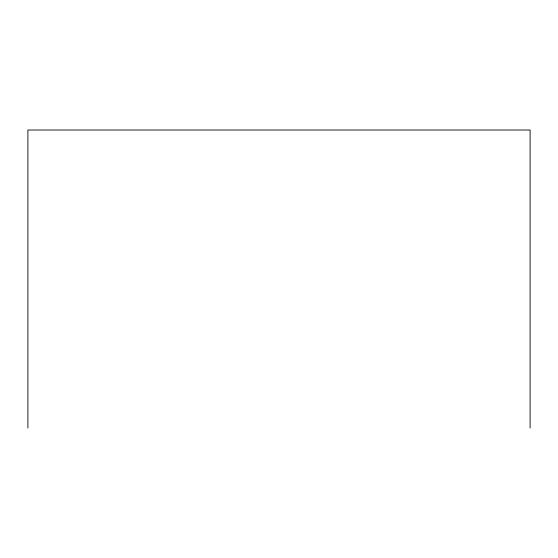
<?xml version="1.0" encoding="UTF-8"?>
<svg xmlns="http://www.w3.org/2000/svg" width="558" height="558" viewBox="0 0 558 558"><rect width="100%" height="100%" fill="white"/><g stroke="black" fill="none" stroke-linecap="round" stroke-linejoin="round"><path stroke-width="0.84" d="M530.1 427.986L530.1 130.014L27.9 130.014L27.9 427.986"/></g></svg>
